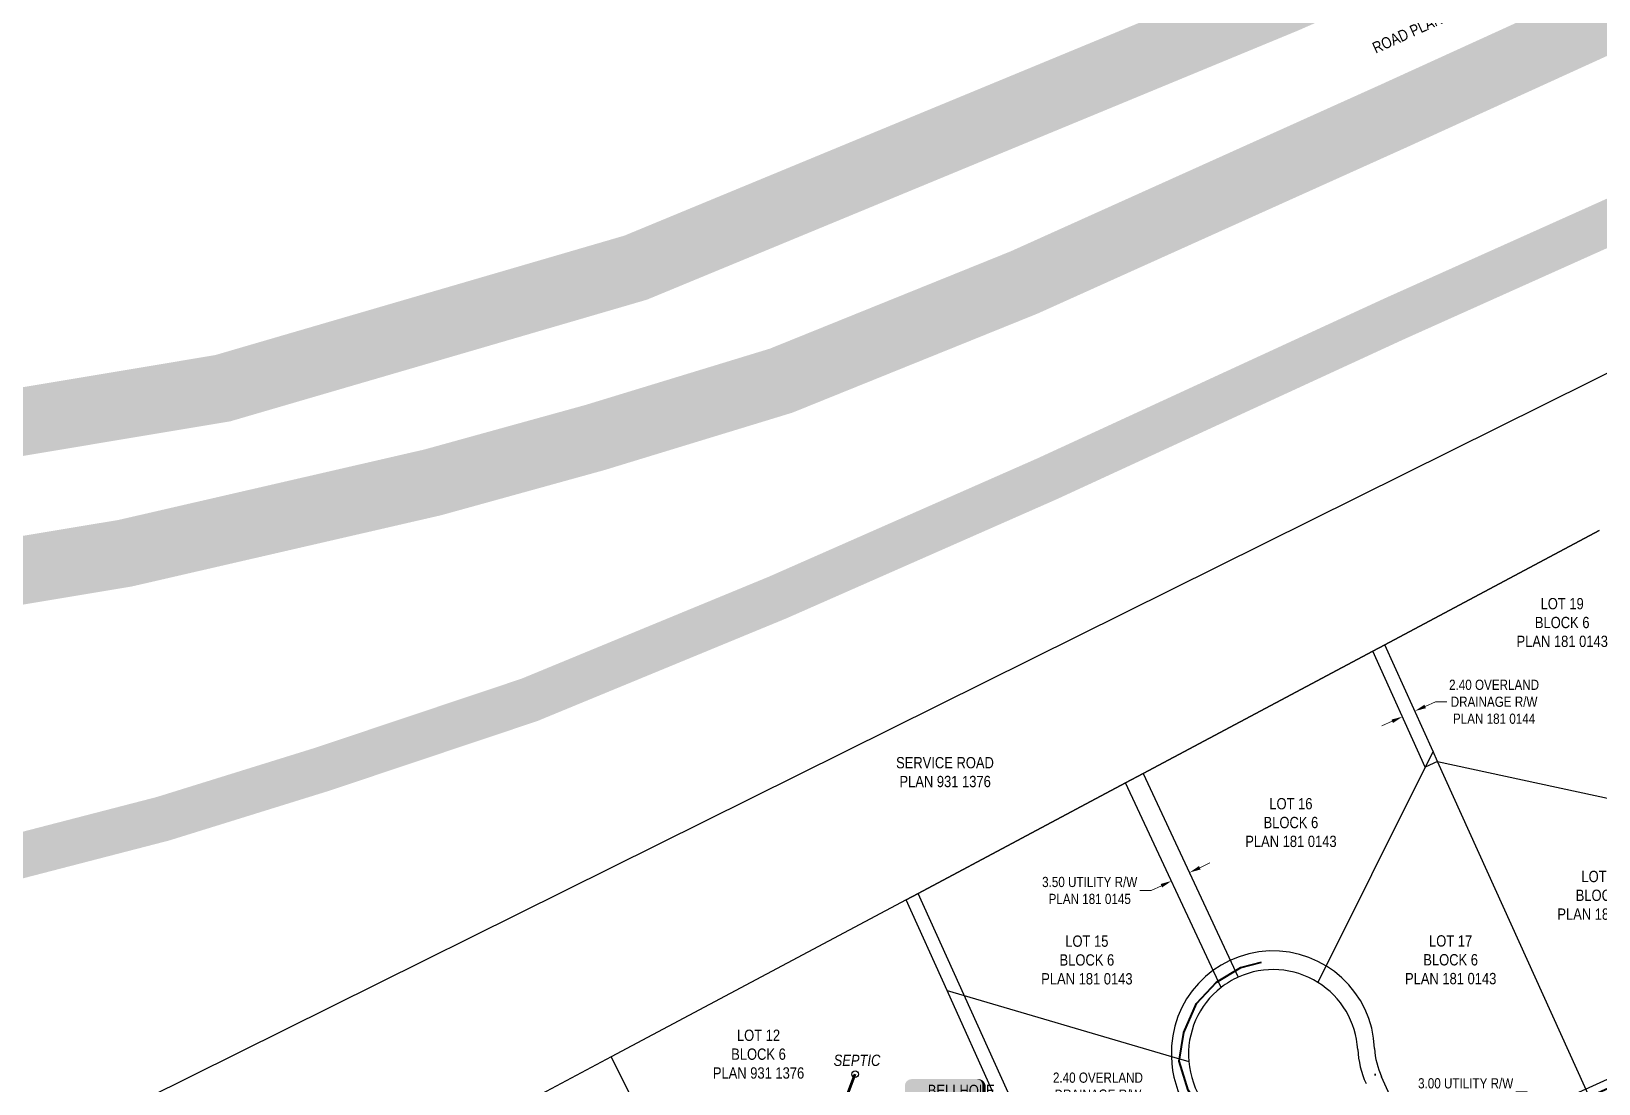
# Model space of a CAD drawing. Extents: x 312545 to 320442, y 5540407 to 5546054.
# Drawn here: x 315907.6 to 316185, y 5541978.8 to 5542165 of the extents above; entities that cross this region are included whole.
import ezdxf

# ---------------------------------------------------------------- set-up
doc = ezdxf.new("R2010")
doc.units = 0
doc.header["$LTSCALE"] = 5
doc.header["$PDSIZE"] = 0.5
doc.linetypes.add('DASHDOT', pattern=[25.4, 12.7, -6.35, 0, -6.35])
doc.linetypes.add('HIDDEN', pattern=[9.525, 6.35, -3.175])
doc.layers.get('Defpoints').update_dxf_attribs({"color": 9})
doc.layers.add('AS-RECON EXISTING', color=151, linetype='DASHDOT', lineweight=40)
doc.layers.add('F-WS-T-1000', color=190, linetype='Continuous', lineweight=9)
for name, color, linetype in [('AS-ROADS', 254, 'Continuous'), ('AS-Sewer San', 53, 'HIDDEN'), ('AS-Sewer San_1000', 53, 'HIDDEN'), ('F-RW', 190, 'Continuous'), ('L-TITLEDB', 4, 'Continuous'), ('L-TITLEDB-T-1000', 4, 'Continuous'), ('P-APEX RECON-LINE LIST-1000', 240, 'Continuous')]:
    doc.layers.add(name, color=color, linetype=linetype)
doc.styles.add('1.8', font='ARIALN.TTF', dxfattribs={"height": 1.8})
doc.styles.add('175L', font='ARIALN.TTF', dxfattribs={"height": 10})
doc.styles.add('80', font='ARIALN.TTF', dxfattribs={"height": 10})
doc.dimstyles.new('Compass 1 000', dxfattribs={"dimtxt": 1.8, "dimasz": 2, "dimexe": 0.2, "dimexo": 0.0625, "dimgap": 0.5, "dimtad": 0, "dimtih": 1, "dimtoh": 1, "dimzin": 0, "dimdsep": 46, "dimtxsty": '1.8', "dimcen": 0.1, "dimse1": 1, "dimse2": 1, "dimclrd": 256, "dimclrt": 256, "dimaunit": 1, "dimadec": 4, "dimazin": 0, "dimtfac": 0.06, "dimtofl": 0, "dimtmove": 0, "dimatfit": 0, "dimfxl": 0.2, "dimtolj": 1, "dimtzin": 0, "dimlwd": -1, "dimarcsym": 0})

# ---------------------------------------------------------------- blocks, each defined once
blk = doc.blocks.new('*D435')
at = {"layer": 'Defpoints', "color": 0, "transparency": 16777216}
for p in [(316081.64, 5541974.86), (316081.27, 5541969.81), (316083.47, 5541970.8)]:
    blk.add_point(p, dxfattribs=at)
at = {"layer": 'F-WS-T-1000', "transparency": 16777216}
for p, q in [((316083.47, 5541975.68), (316086.03, 5541976.84)), ((316086.03, 5541976.84), (316088.03, 5541976.84)), ((316077.62, 5541973.04), (316075.8, 5541972.22))]:
    blk.add_line(p, q, dxfattribs=at)
for points in [[(316083.33, 5541975.98), (316083.6, 5541975.38), (316081.64, 5541974.86)], [(316077.48, 5541973.35), (316077.76, 5541972.74), (316079.44, 5541973.87)]]:
    blk.add_solid(points, dxfattribs=at)
at = {"layer": 'F-WS-T-1000', "transparency": 16777216, "insert": (316096.41, 5541976.84), "char_height": 1.8, "attachment_point": 5, "style": '1.8'}
blk.add_mtext('\\A1;2.40 OVERLAND\\PDRAINAGE R/W\\PPLAN 181 0144', dxfattribs=at)
blk = doc.blocks.new('*D436')
at = {"layer": 'Defpoints', "color": 0, "transparency": 16777216}
for p in [(316108.12, 5542017.5), (316111.29, 5542018.98), (316109.45, 5542014.67)]:
    blk.add_point(p, dxfattribs=at)
at = {"layer": 'F-WS-T-1000', "transparency": 16777216}
for p, q in [((316114.43, 5542017), (316116.24, 5542017.84)), ((316105.83, 5542012.97), (316103.83, 5542012.97)), ((316107.64, 5542013.82), (316105.83, 5542012.97))]:
    blk.add_line(p, q, dxfattribs=at)
for points in [[(316114.29, 5542017.3), (316114.57, 5542016.69), (316112.62, 5542016.15)], [(316107.5, 5542014.12), (316107.78, 5542013.52), (316109.45, 5542014.67)]]:
    blk.add_solid(points, dxfattribs=at)
at = {"layer": 'F-WS-T-1000', "transparency": 16777216, "insert": (316094.95, 5542012.97), "char_height": 1.8, "attachment_point": 5, "style": '1.8'}
blk.add_mtext('\\A1;3.50 UTILITY R/W\\PPLAN 181 0145', dxfattribs=at)
blk = doc.blocks.new('*D437')
at = {"layer": 'Defpoints', "color": 0, "transparency": 16777216}
for p in [(316173.91, 5541973.65), (316174.01, 5541973.69), (316175.16, 5541970.91)]:
    blk.add_point(p, dxfattribs=at)
at = {"layer": 'F-WS-T-1000', "transparency": 16777216}
for p, q in [((316172.36, 5541977.34), (316170.36, 5541977.34)), ((316173.18, 5541975.52), (316172.36, 5541977.34)), ((316176.08, 5541969.13), (316176.91, 5541967.31))]:
    blk.add_line(p, q, dxfattribs=at)
for points in [[(316173.49, 5541975.65), (316172.88, 5541975.38), (316174.01, 5541973.69)], [(316176.38, 5541969.27), (316175.78, 5541969), (316175.25, 5541970.96)]]:
    blk.add_solid(points, dxfattribs=at)
at = {"layer": 'F-WS-T-1000', "transparency": 16777216, "insert": (316161.49, 5541977.34), "char_height": 1.8, "attachment_point": 5, "style": '1.8'}
blk.add_mtext('\\A1;3.00 UTILITY R/W\\PPLAN 181 1466', dxfattribs=at)
blk = doc.blocks.new('*D439')
at = {"layer": 'Defpoints', "color": 0, "transparency": 16777216}
for p in [(316152.5, 5542044.72), (316150.4, 5542043.54), (316152.58, 5542044.52)]:
    blk.add_point(p, dxfattribs=at)
at = {"layer": 'F-WS-T-1000', "transparency": 16777216}
for p, q in [((316154.32, 5542045.54), (316156.14, 5542046.36)), ((316156.14, 5542046.36), (316158.14, 5542046.36)), ((316148.49, 5542042.91), (316146.66, 5542042.09))]:
    blk.add_line(p, q, dxfattribs=at)
for points in [[(316154.18, 5542045.85), (316154.46, 5542045.24), (316152.5, 5542044.72)], [(316148.35, 5542043.21), (316148.62, 5542042.61), (316150.31, 5542043.73)]]:
    blk.add_solid(points, dxfattribs=at)
at = {"layer": 'F-WS-T-1000', "transparency": 16777216, "insert": (316166.52, 5542046.36), "char_height": 1.8, "attachment_point": 5, "style": '1.8'}
blk.add_mtext('\\A1;2.40 OVERLAND\\PDRAINAGE R/W\\PPLAN 181 0144', dxfattribs=at)
blk = doc.blocks.new('*U502')
at = {"true_color": 0xffffa8}
h = blk.add_hatch(color=51, dxfattribs=at)
edge = h.paths.add_edge_path()
edge.add_line((-29, -11.5), (29, -11.5))
edge.add_arc((29, -5.5), 6, 270, 360)
edge.add_line((35, -5.5), (35, 4))
edge.add_arc((29, 4), 6, 0, 90)
edge.add_line((29, 10), (-29, 10))
edge.add_arc((-29, 4), 6, 90, 180)
edge.add_line((-35, 4), (-35, -5.5))
edge.add_arc((-29, -5.5), 6, 180, 270)
at = {"color": 240, "flags": 128}
for points in [[(-46.9, -17.7, 0, 10, 0), (0, 0, 5, 5, 0)], [(28.5, 2.5, 0, 10, 0), (0, 0, 5, 5, 0)]]:
    blk.add_lwpolyline(points, format="xyseb", dxfattribs=at)
blk.add_lwpolyline([(-29, -11.5, 3, 3, 0), (29, -11.5, 3, 3, 0.414214), (35, -5.5, 3, 3, 0), (35, 4, 3, 0, 0.414214), (29, 10, 0, 0, 0), (-29, 10, 0, 0, 0.414214), (-35, 4, 0, 0, 0), (-35, -5.5, 0, 3, 0.414214)], format="xyseb", close=True, dxfattribs=at)
at = {"color": 4, "style": '80'}
blk.add_attdef('OTHER_001', (-14.7, -5), '', height=10, dxfattribs=at)

msp = doc.modelspace()

# ---------------------------------------------------------------- linework, layer by layer
at = {"layer": 'AS-RECON EXISTING', "flags": 128}
msp.add_lwpolyline([(316126.961, 5541951.154), (316128.043, 5541953.736), (316128.839, 5541956.135), (316129.096, 5541958.708), (316127.646, 5541961.684), (316124.642, 5541964.936), (316121.57, 5541967.749), (316118.034, 5541970.655), (316114.896, 5541973.731), (316112.385, 5541977.644), (316110.787, 5541982.788), (316111.634, 5541987.857), (316113.824, 5541992.961), (316117.391, 5541996.736), (316121.721, 5541999.355), (316126.059, 5542000.496), (316130.792, 5542000.285), (316134.595, 5541998.7), (316138.214, 5541996.515), (316140.749, 5541993.466), (316142.427, 5541990.034), (316143.837, 5541986.155), (316144.855, 5541982.369), (316146.287, 5541977.94), (316148.086, 5541972.747), (316149.667, 5541969.978), (316151.178, 5541967.959), (316152.518, 5541966.891), (316153.963, 5541966.178), (316155.222, 5541965.565), (316156.475, 5541965.364), (316157.524, 5541965.264), (316159.158, 5541965.396), (316159.163, 5541965.49), (316160.431, 5541965.841), (316171.253, 5541970.855), (316181.326, 5541975.593), (316189.69, 5541979.362), (316195.026, 5541981.895), (316201.022, 5541984.324), (316204.785, 5541986.088), (316208.254, 5541988.238), (316209.26, 5541989.413), (316210.206, 5541990.746), (316210.853, 5541992.293), (316211.367, 5541993.843), (316211.175, 5541995.66), (316210.389, 5541997.828), (316208.2, 5542002.738), (316205.936, 5542007.544), (316203.458, 5542012.901), (316200.632, 5542019.282), (316198.172, 5542024.787), (316197.774, 5542026.441), (316197.726, 5542028.179), (316197.995, 5542032.209), (316199.279, 5542036.628), (316203.008, 5542041.695), (316206.281, 5542043.878), (316211.714, 5542046.038), (316216.356, 5542045.862), (316220.959, 5542044.77), (316224.2, 5542042.666), (316226.83, 5542040.094), (316229.059, 5542036.437), (316230.396, 5542032.182), (316230.8, 5542028.421), (316230.885, 5542028.354), (316229.98, 5542024.295), (316228.632, 5542018.032), (316228.891, 5542014.789), (316229.414, 5542012.043), (316229.983, 5542010.152), (316230.735, 5542008.358), (316231.858, 5542005.475)], dxfattribs=at)
at = {"layer": 'AS-ROADS', "flags": 128}
for points, const_width in [([(317337.576, 5542647.311), (316148.771, 5542114.093), (316087.4, 5542085.82), (316039.761, 5542064.832), (315995.766, 5542046.694), (315959.192, 5542034.446), (315930.943, 5542025.67), (315898.665, 5542017.314), (315866.191, 5542009.541), (315812.615, 5542000.768), (315788.9, 5541997.396)], 8), ([(316608.486, 5542387.875), (316572.458, 5542371.523), (316538.129, 5542356.609), (316500.501, 5542339.115), (316463.063, 5542322.067), (316425.255, 5542304.817), (316386.713, 5542287.101), (316347.652, 5542269.381), (316308.646, 5542251.535), (316270.343, 5542234.295), (316232.434, 5542216.946), (316148.771, 5542179.189), (316129.649, 5542170.739), (316014.599, 5542123.188), (315941.51, 5542101.853), (315871.405, 5542090.151), (315821.203, 5542086.002), (315790.389, 5542084.126), (315788.9, 5542084.134)], 12), ([(315788.9, 5542058.006), (315789.802, 5542057.994), (315824.597, 5542059.151), (315851.902, 5542061.37), (315889.448, 5542066.861), (315924.246, 5542072.657), (315978.666, 5542085.188), (316007.361, 5542093.12), (316040.328, 5542103.187), (316083.366, 5542120.575), (316148.771, 5542150.037), (316237.807, 5542190.633), (316275.806, 5542207.789), (316313.368, 5542224.856), (316349.954, 5542241.418), (316387.976, 5542258.669), (316425.097, 5542275.44), (316463.504, 5542292.89), (316501.863, 5542310.3), (316539.183, 5542327.273), (316576.429, 5542344.137), (316614.203, 5542361.169)], 12)]:
    msp.add_lwpolyline(points, dxfattribs=dict(at, const_width=const_width))
at = {"layer": 'AS-Sewer San', "const_width": 0.5, "flags": 128}
msp.add_lwpolyline([(316053.422, 5541980.488), (316051.713, 5541975.922)], dxfattribs=at)
at = {"layer": 'AS-Sewer San_1000', "linetype": 'Continuous'}
msp.add_circle((316053.426, 5541980.474, 738.462), 0.58, dxfattribs=at)
at = {"layer": 'F-RW', "flags": 128}
for points in [[(316154.332, 5542034.768), (316145.054, 5542055.329)], [(316156.504, 5542035.789), (316154.332, 5542034.768)], [(316118.232, 5541995.826), (316101.294, 5542032.013)], [(316098.901, 5541936.503), (316064.616, 5542012.468)], [(316157.44, 5541966.357), (316208.039, 5541989.321)], [(316151.83, 5541968.467), (316146.597, 5541980.026)]]:
    msp.add_lwpolyline(points, dxfattribs=at)
for points in [[(316145.361, 5541985, 0.9994003), (316109.413, 5541983.615)], [(316109.413, 5541983.615, 0.2791721), (316119.377, 5541967.869)], [(316145.361, 5541985, 0.092384), (316146.597, 5541980.025)]]:
    msp.add_lwpolyline(points, format="xyb", dxfattribs=at)
at = {"layer": 'L-TITLEDB', "flags": 128}
for points in [[(316307.5, 5542164.524), (315919.469, 5541971.895)], [(316185.142, 5542076.698), (316147.176, 5542056.46)], [(316147.176, 5542056.46), (316185.142, 5542076.698)], [(316147.176, 5542056.46), (316145.054, 5542055.329)], [(316145.054, 5542055.329), (316147.176, 5542056.46)], [(316155.715, 5542037.539), (316147.176, 5542056.46)], [(316145.054, 5542055.329), (316104.384, 5542033.66)], [(316104.384, 5542033.66), (316145.054, 5542055.329)], [(316155.715, 5542037.539), (316154.332, 5542034.768)], [(316156.504, 5542035.789), (316155.715, 5542037.539)], [(316104.384, 5542033.66), (316101.294, 5542032.013)], [(316101.294, 5542032.013), (316104.384, 5542033.66)], [(316104.384, 5542033.66), (316121.245, 5541997.648)], [(316154.332, 5542034.768), (316135.347, 5541996.709)], [(316156.504, 5542035.789), (316199.477, 5542026.564)], [(316183.984, 5541975.096), (316156.504, 5542035.789)], [(316101.294, 5542032.013), (316064.616, 5542012.468)], [(316064.616, 5542012.468), (316101.294, 5542032.013)], [(316062.496, 5542011.339), (316010.28, 5541983.522)], [(316064.616, 5542012.468), (316062.496, 5542011.339)], [(316062.496, 5542011.339), (316064.616, 5542012.468)], [(316069.746, 5541995.256), (316062.496, 5542011.339)], [(316069.746, 5541995.256), (316062.496, 5542011.339)], [(316069.746, 5541995.256), (316109.413, 5541983.615)], [(316078.183, 5541976.544), (316069.746, 5541995.256)], [(316078.183, 5541976.544), (316069.746, 5541995.256)], [(316109.413, 5541983.615), (316112.482, 5541982.731)], [(316010.28, 5541983.522), (315958.067, 5541955.709)], [(316021.027, 5541962.134), (316010.28, 5541983.522)]]:
    msp.add_lwpolyline(points, dxfattribs=at)
for points in [[(316121.245, 5541997.648, 0.0588998), (316118.232, 5541995.826)], [(316135.347, 5541996.709, 0.2504516), (316121.245, 5541997.648)], [(316118.232, 5541995.826, 0.2538442), (316112.482, 5541982.731)], [(316142.386, 5541984.836, 0.243826), (316135.347, 5541996.709)], [(316142.386, 5541984.836, 0.0923034), (316143.861, 5541978.793)], [(316112.482, 5541982.731, 0.2617752), (316120.712, 5541970.559)]]:
    msp.add_lwpolyline(points, format="xyb", dxfattribs=at)

# ---------------------------------------------------------------- block references
at = {"layer": 'P-APEX RECON-LINE LIST-1000', "xscale": 0.2000000000000001, "yscale": 0.2000000000000001, "zscale": 0.2000000000000001}
msp.add_blockref('*U502', (316069.233, 5541977.592), dxfattribs=at).add_auto_attribs({'OTHER_001': 'BELLHOLE'})

# ---------------------------------------------------------------- texts
at = {"layer": 'AS-Sewer San_1000', "linetype": 'Continuous', "insert": (316049.634, 5541983.924), "char_height": 2, "attachment_point": 1, "style": '175L'}
msp.add_mtext_dynamic_manual_height_columns('{\\fArial Narrow|b0|i1|c0|p34;SEPTIC}', width=19.53863, gutter_width=50, heights=[0], dxfattribs=at)
at = {"layer": 'L-TITLEDB-T-1000', "char_height": 1.99937, "attachment_point": 1, "style": '175L'}
for s, width, insert in [('\\pi4.3531;LOT 19\\P\\pi3.3411;BLOCK 6\\P\\pi0.095918;PLAN 181 0143', 16.07904, (316170.397, 5542064.73)), ('\\pi0.55226;SERVICE ROAD\\P\\pi1.1469;PLAN 931 1376', 18.18099, (316060.134, 5542036.589)), ('\\pi4.3558;LOT 16\\P\\pi3.3411;BLOCK 6\\P\\pi0.095918;PLAN 181 0143', 16.07904, (316122.384, 5542029.332)), ('\\pi4.3531;LOT 18\\P\\pi3.3411;BLOCK 6\\P\\pi0.095918;PLAN 181 0143', 16.07904, (316177.625, 5542016.456)), ('\\pi4.349;LOT 15\\P\\pi3.3411;BLOCK 6\\P\\pi0.095918;PLAN 181 0143', 16.07904, (316086.275, 5542005.015)), ('\\pi4.3558;LOT 17\\P\\pi3.3411;BLOCK 6\\P\\pi0.095918;PLAN 181 0143', 16.07904, (316150.653, 5542005.048)), ('\\pi4.362;LOT 12\\P\\pi3.3411;BLOCK 6\\P\\pi0.095918;PLAN 931 1376', 16.07904, (316028.156, 5541988.348))]:
    msp.add_mtext_dynamic_manual_height_columns(s, width=width, gutter_width=100, heights=[0], dxfattribs=dict(at, insert=insert))

# ---------------------------------------------------------------- dimensions: what is measured, and where the dimension line sits
at = {"layer": 'F-WS-T-1000', "color": 2}
for p1, p2, distance, text, picture, middle in [((316150.397, 5542043.536), (316152.584, 5542044.523), 0.216, '2.40 OVERLAND\\PDRAINAGE R/W\\PPLAN 181 0144', '*D439', (316166.52, 5542046.365)), ((316111.291, 5542018.981), (316108.124, 5542017.498), 3.127, '3.50 UTILITY R/W\\PPLAN 181 0145', '*D436', (316094.955, 5542012.971)), ((316175.156, 5541970.911), (316173.913, 5541973.65), -0.109, '3.00 UTILITY R/W\\PPLAN 181 1466', '*D437', (316161.486, 5541977.337))]:
    dim = msp.add_aligned_dim(p1=p1, p2=p2, distance=distance, text=text, dimstyle='Compass 1 000', dxfattribs=at)
    dim.commit()
    dim.dimension.update_dxf_attribs({"geometry": picture, "text_midpoint": middle})
dim = msp.add_linear_dim(base=(316081.644, 5541974.858), p1=(316081.273, 5541969.812), p2=(316083.473, 5541970.805), angle=24.29068, text='2.40 OVERLAND\\PDRAINAGE R/W\\PPLAN 181 0144', dimstyle='Compass 1 000', dxfattribs=at)
dim.commit()
dim.dimension.update_dxf_attribs({"geometry": '*D435', "text_midpoint": (316096.411, 5541976.839), "dimtype": 161})

# ---------------------------------------------------------------- next in the draw order: texts
at = {"layer": 'L-TITLEDB-T-1000', "insert": (316144.748, 5542162.854), "char_height": 1.99888, "attachment_point": 1, "rotation": 24.38715, "style": '175L', "bg_fill": 3, "box_fill_scale": 1.1, "bg_fill_color": 256, "bg_fill_transparency": 0}
msp.add_mtext_dynamic_manual_height_columns('ROAD PLAN 861 0090', width=23.32621, gutter_width=100, heights=[0], dxfattribs=at)

doc.saveas('drawing.dxf')
